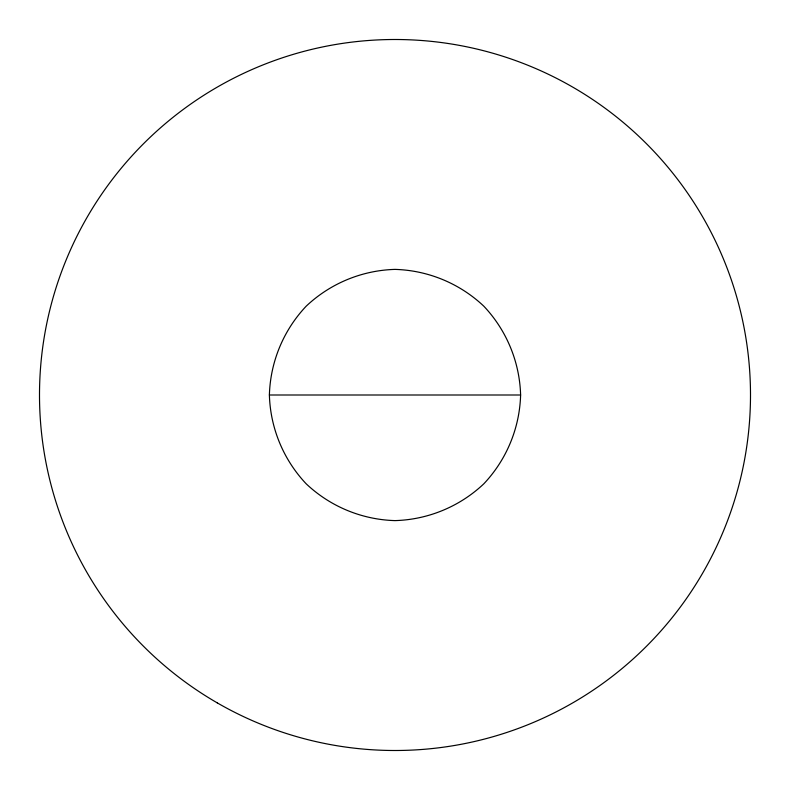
<?xml version="1.0" encoding="UTF-8"?>
<svg xmlns="http://www.w3.org/2000/svg" width="790" height="790" viewBox="0 0 790 790"><rect width="100%" height="100%" fill="white"/><g stroke="black" fill="none" stroke-linecap="round" stroke-linejoin="round"><path stroke-width="1.19" d="M269.39 395C270.348 361.86 283.422 330.289 306.184 306.184C330.289 283.422 361.86 270.348 395 269.39C428.141 270.348 459.711 283.422 483.816 306.184C506.578 330.289 519.652 361.86 520.61 395C519.652 428.141 506.578 459.711 483.816 483.816C459.711 506.578 428.141 519.652 395 520.61C361.86 519.652 330.289 506.578 306.184 483.816C283.422 459.711 270.348 428.141 269.39 395L520.61 395M217.25 702.873A355.5 355.5 0 0 0 750.5 395A355.5 355.5 0 0 0 217.25 87.127A355.5 355.5 0 0 0 217.25 702.873"/></g></svg>
